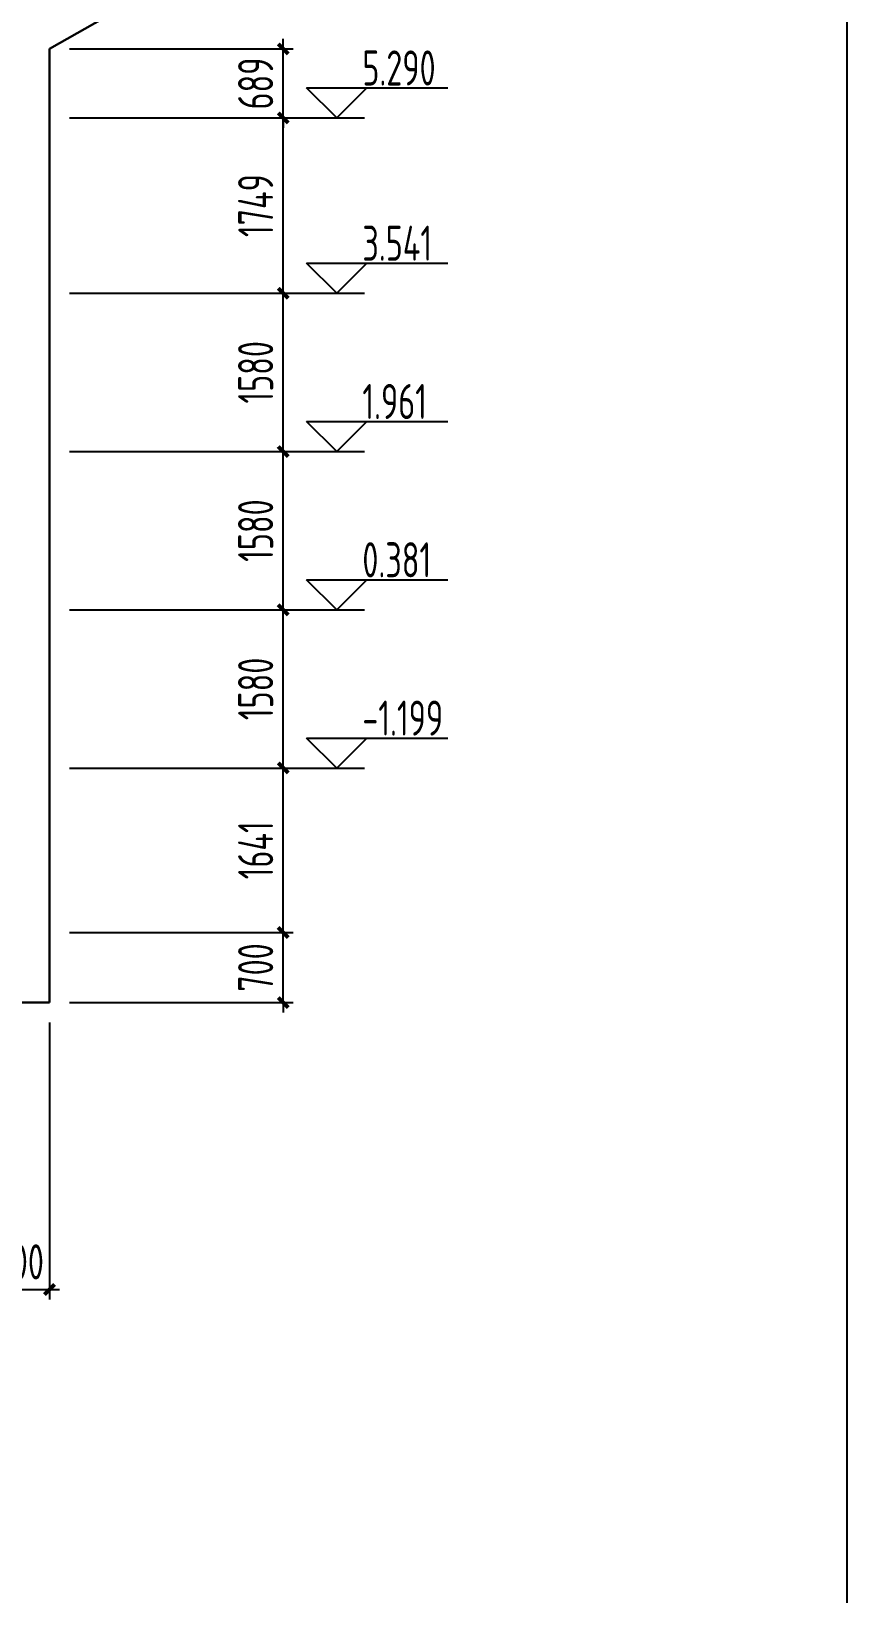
# Model space of a CAD drawing. Header units: millimetres. Extents: x -897614 to 191467, y -439928 to 101803.
# Drawn here: x -381432 to -373298, y -399716 to -384120 of the extents above; entities that cross this region are included whole.
import ezdxf

# ---------------------------------------------------------------- set-up
doc = ezdxf.new("R2010")
doc.units = ezdxf.units.MM
doc.header["$LTSCALE"] = 1000
doc.layers.add('DIM_ELEV', color=3, linetype='Continuous')
doc.layers.add('DIM_LEAD', color=3, linetype='Continuous')
doc.layers.add('DY', color=1, linetype='Continuous', plot=False)
doc.layers.add('WALL', color=6, linetype='Continuous', lineweight=30)
doc.styles.add('TSSD', font='tssdeng.shx', dxfattribs={"width": 0.7, "bigfont": 'tssdchn.shx'})
doc.dimstyles.new('TSD', dxfattribs={"dimtxt": 350, "dimasz": 100, "dimexe": 100, "dimexo": 200, "dimgap": 100, "dimtad": 1, "dimdec": 0, "dimzin": 0, "dimdsep": 46, "dimtxsty": 'TSSD', "dimblk": 'ARCHTICK', "dimcen": 0.09, "dimclrt": 7, "dimazin": 2, "dimtfac": 1, "dimtdec": 0, "dimtix": 1, "dimtmove": 2, "dimatfit": 3, "dimfxl": 0, "dimtolj": 1, "dimtzin": 0, "dimarcsym": 0})

# ---------------------------------------------------------------- blocks, each defined once
blk = doc.blocks.new('_ArchTick')
at = {"color": 0, "linetype": 'ByBlock', "const_width": 0.4}
blk.add_lwpolyline([(-0.5, -0.5), (0.5, 0.5)], dxfattribs=at)
blk = doc.blocks.new('*D1284')
at = {"layer": 'Defpoints', "color": 0, "transparency": 16777216}
for p in [(-381851, -393815, 0), (-381251, -393815, 0), (-381251, -396678)]:
    blk.add_point(p, dxfattribs=at)
at = {"layer": 'DIM_LEAD', "color": 0, "lineweight": -2, "transparency": 16777216}
for p, q in [((-381851, -394015), (-381851, -396778)), ((-381251, -394015), (-381251, -396778)), ((-381851, -396678), (-381951, -396678)), ((-381851, -396678), (-381251, -396678)), ((-381251, -396678), (-381151, -396678))]:
    blk.add_line(p, q, dxfattribs=at)
at = {"layer": 'DIM_LEAD', "color": 0, "lineweight": -2, "transparency": 16777216, "xscale": 100, "yscale": 100, "zscale": 100}
blk.add_blockref('_ArchTick', (-381851, -396678), dxfattribs=at)
at = {"layer": 'DIM_LEAD', "color": 0, "lineweight": -2, "transparency": 16777216, "xscale": 100, "yscale": 100, "zscale": 100, "rotation": 180}
blk.add_blockref('_ArchTick', (-381251, -396678), dxfattribs=at)
at = {"layer": 'DIM_LEAD', "color": 7, "transparency": 16777216, "insert": (-381551, -396403), "char_height": 350, "attachment_point": 5, "style": 'TSSD'}
blk.add_mtext('\\A1;600', dxfattribs=at)
blk = doc.blocks.new('*D1285')
at = {"layer": 'Defpoints', "color": 0, "transparency": 16777216}
for p in [(-381251, -393115, 0), (-378919, -393115), (-381251, -393815, 0)]:
    blk.add_point(p, dxfattribs=at)
at = {"layer": 'DIM_LEAD', "color": 0, "lineweight": -2, "transparency": 16777216}
for p, q in [((-378919, -393115), (-378919, -393015)), ((-381051, -393115), (-378819, -393115)), ((-378919, -393815), (-378919, -393115)), ((-381051, -393815), (-378819, -393815)), ((-378919, -393815), (-378919, -393915))]:
    blk.add_line(p, q, dxfattribs=at)
at = {"layer": 'DIM_LEAD', "color": 0, "lineweight": -2, "transparency": 16777216, "xscale": 100, "yscale": 100, "zscale": 100}
for p, rotation in [((-378919, -393115), 270), ((-378919, -393815), 90)]:
    blk.add_blockref('_ArchTick', p, dxfattribs=dict(at, rotation=rotation))
at = {"layer": 'DIM_LEAD', "color": 7, "transparency": 16777216, "insert": (-379194, -393465), "char_height": 350, "attachment_point": 5, "rotation": 90, "style": 'TSSD'}
blk.add_mtext('\\A1;700', dxfattribs=at)
blk = doc.blocks.new('*D1286')
at = {"layer": 'Defpoints', "color": 0, "transparency": 16777216}
for p in [(-381251, -391474, 0), (-378919, -391474), (-381251, -393115, 0)]:
    blk.add_point(p, dxfattribs=at)
at = {"layer": 'DIM_LEAD', "color": 0, "lineweight": -2, "transparency": 16777216}
for p, q in [((-381051, -391474), (-378819, -391474)), ((-378919, -393115), (-378919, -391474)), ((-381051, -393115), (-378819, -393115))]:
    blk.add_line(p, q, dxfattribs=at)
at = {"layer": 'DIM_LEAD', "color": 0, "lineweight": -2, "transparency": 16777216, "xscale": 100, "yscale": 100, "zscale": 100}
for p, rotation in [((-378919, -391474), 90), ((-378919, -393115), 270)]:
    blk.add_blockref('_ArchTick', p, dxfattribs=dict(at, rotation=rotation))
at = {"layer": 'DIM_LEAD', "color": 7, "transparency": 16777216, "insert": (-379194, -392295), "char_height": 350, "attachment_point": 5, "rotation": 90, "style": 'TSSD'}
blk.add_mtext('\\A1;1641', dxfattribs=at)
blk = doc.blocks.new('*D1287')
at = {"layer": 'Defpoints', "color": 0, "transparency": 16777216}
for p in [(-381251, -389894, 0), (-378919, -389894), (-381251, -391474, 0)]:
    blk.add_point(p, dxfattribs=at)
at = {"layer": 'DIM_LEAD', "color": 0, "lineweight": -2, "transparency": 16777216}
for p, q in [((-381051, -389894), (-378819, -389894)), ((-378919, -391474), (-378919, -389894)), ((-381051, -391474), (-378819, -391474))]:
    blk.add_line(p, q, dxfattribs=at)
at = {"layer": 'DIM_LEAD', "color": 0, "lineweight": -2, "transparency": 16777216, "xscale": 100, "yscale": 100, "zscale": 100}
for p, rotation in [((-378919, -389894), 90), ((-378919, -391474), 270)]:
    blk.add_blockref('_ArchTick', p, dxfattribs=dict(at, rotation=rotation))
at = {"layer": 'DIM_LEAD', "color": 7, "transparency": 16777216, "insert": (-379194, -390684), "char_height": 350, "attachment_point": 5, "rotation": 90, "style": 'TSSD'}
blk.add_mtext('\\A1;1580', dxfattribs=at)
blk = doc.blocks.new('*D1288')
at = {"layer": 'Defpoints', "color": 0, "transparency": 16777216}
for p in [(-381251, -388314, 0), (-378919, -388314), (-381251, -389894, 0)]:
    blk.add_point(p, dxfattribs=at)
at = {"layer": 'DIM_LEAD', "color": 0, "lineweight": -2, "transparency": 16777216}
for p, q in [((-381051, -388314), (-378819, -388314)), ((-378919, -389894), (-378919, -388314)), ((-381051, -389894), (-378819, -389894))]:
    blk.add_line(p, q, dxfattribs=at)
at = {"layer": 'DIM_LEAD', "color": 0, "lineweight": -2, "transparency": 16777216, "xscale": 100, "yscale": 100, "zscale": 100}
for p, rotation in [((-378919, -388314), 90), ((-378919, -389894), 270)]:
    blk.add_blockref('_ArchTick', p, dxfattribs=dict(at, rotation=rotation))
at = {"layer": 'DIM_LEAD', "color": 7, "transparency": 16777216, "insert": (-379194, -389104), "char_height": 350, "attachment_point": 5, "rotation": 90, "style": 'TSSD'}
blk.add_mtext('\\A1;1580', dxfattribs=at)
blk = doc.blocks.new('*D1289')
at = {"layer": 'Defpoints', "color": 0, "transparency": 16777216}
for p in [(-381251, -386734, 0), (-378919, -386734), (-381251, -388314, 0)]:
    blk.add_point(p, dxfattribs=at)
at = {"layer": 'DIM_LEAD', "color": 0, "lineweight": -2, "transparency": 16777216}
for p, q in [((-381051, -386734), (-378819, -386734)), ((-378919, -388314), (-378919, -386734)), ((-381051, -388314), (-378819, -388314))]:
    blk.add_line(p, q, dxfattribs=at)
at = {"layer": 'DIM_LEAD', "color": 0, "lineweight": -2, "transparency": 16777216, "xscale": 100, "yscale": 100, "zscale": 100}
for p, rotation in [((-378919, -386734), 90), ((-378919, -388314), 270)]:
    blk.add_blockref('_ArchTick', p, dxfattribs=dict(at, rotation=rotation))
at = {"layer": 'DIM_LEAD', "color": 7, "transparency": 16777216, "insert": (-379194, -387524), "char_height": 350, "attachment_point": 5, "rotation": 90, "style": 'TSSD'}
blk.add_mtext('\\A1;1580', dxfattribs=at)
blk = doc.blocks.new('*D1290')
at = {"layer": 'Defpoints', "color": 0, "transparency": 16777216}
for p in [(-381251, -384985, 0), (-378919, -384985), (-381251, -386734, 0)]:
    blk.add_point(p, dxfattribs=at)
at = {"layer": 'DIM_LEAD', "color": 0, "lineweight": -2, "transparency": 16777216}
for p, q in [((-381051, -384985), (-378819, -384985)), ((-378919, -386734), (-378919, -384985)), ((-381051, -386734), (-378819, -386734))]:
    blk.add_line(p, q, dxfattribs=at)
at = {"layer": 'DIM_LEAD', "color": 0, "lineweight": -2, "transparency": 16777216, "xscale": 100, "yscale": 100, "zscale": 100}
for p, rotation in [((-378919, -384985), 90), ((-378919, -386734), 270)]:
    blk.add_blockref('_ArchTick', p, dxfattribs=dict(at, rotation=rotation))
at = {"layer": 'DIM_LEAD', "color": 7, "transparency": 16777216, "insert": (-379194, -385860), "char_height": 350, "attachment_point": 5, "rotation": 90, "style": 'TSSD'}
blk.add_mtext('\\A1;1749', dxfattribs=at)
blk = doc.blocks.new('*D1291')
at = {"layer": 'Defpoints', "color": 0, "transparency": 16777216}
for p in [(-381251, -384296, 0), (-378919, -384296), (-381251, -384985, 0)]:
    blk.add_point(p, dxfattribs=at)
at = {"layer": 'DIM_LEAD', "color": 0, "lineweight": -2, "transparency": 16777216}
for p, q in [((-378919, -384296), (-378919, -384196)), ((-381051, -384296), (-378819, -384296)), ((-378919, -384985), (-378919, -384296)), ((-381051, -384985), (-378819, -384985)), ((-378919, -384985), (-378919, -385085))]:
    blk.add_line(p, q, dxfattribs=at)
at = {"layer": 'DIM_LEAD', "color": 0, "lineweight": -2, "transparency": 16777216, "xscale": 100, "yscale": 100, "zscale": 100}
for p, rotation in [((-378919, -384296), 270), ((-378919, -384985), 90)]:
    blk.add_blockref('_ArchTick', p, dxfattribs=dict(at, rotation=rotation))
at = {"layer": 'DIM_LEAD', "color": 7, "transparency": 16777216, "insert": (-379194, -384641), "char_height": 350, "attachment_point": 5, "rotation": 90, "style": 'TSSD'}
blk.add_mtext('\\A1;689', dxfattribs=at)

msp = doc.modelspace()

# ---------------------------------------------------------------- linework, layer by layer
at = {"layer": 'DIM_ELEV'}
for p, q in [((-378385.18903, -384985.43207), (-378685.18903, -384685.43207)), ((-378685.18903, -384685.43207), (-377276.39661, -384685.43207)), ((-378385.18903, -384985.43207), (-378085.18903, -384685.43207)), ((-378818.69202, -384985.43207), (-378109.2646, -384985.43207)), ((-378385.18903, -386734.43207), (-378685.18903, -386434.43207)), ((-378685.18903, -386434.43207), (-377276.39661, -386434.43207)), ((-378385.18903, -386734.43207), (-378085.18903, -386434.43207)), ((-378818.69202, -386734.43207), (-378109.2646, -386734.43207)), ((-378385.18903, -388314.43207), (-378685.18903, -388014.43207)), ((-378685.18903, -388014.43207), (-377276.39661, -388014.43207)), ((-378385.18903, -388314.43207), (-378085.18903, -388014.43207)), ((-378818.69202, -388314.43207), (-378109.2646, -388314.43207)), ((-378385.18903, -389894.43207), (-378685.18903, -389594.43207)), ((-378685.18903, -389594.43207), (-377276.39661, -389594.43207)), ((-378385.18903, -389894.43207), (-378085.18903, -389594.43207)), ((-378818.69202, -389894.43207), (-378109.2646, -389894.43207)), ((-378385.18903, -391474.43207), (-378685.18903, -391174.43207)), ((-378685.18903, -391174.43207), (-377276.39661, -391174.43207)), ((-378385.18903, -391474.43207), (-378085.18903, -391174.43207)), ((-378818.69202, -391474.43207), (-378109.2646, -391474.43207))]:
    msp.add_line(p, q, dxfattribs=at)
at = {"layer": 'DY'}
msp.add_lwpolyline([(-373297.95568, -415212.07111), (-447547.95568, -415212.07111), (-447547.95568, -373212.07111), (-373297.95568, -373212.07111)], close=True, dxfattribs=at)
at = {"layer": 'WALL'}
msp.add_line((-381250.56533, -393815.43207, 0), (-392320.56535, -393815.43207, 0), dxfattribs=at)
at = {"layer": 'WALL', "elevation": 0}
msp.add_lwpolyline([(-376839.58234, -383168.43207), (-379264.53493, -383168.43207), (-381250.56533, -384296.21362), (-381250.56533, -393815.43207)], dxfattribs=at)

# ---------------------------------------------------------------- texts
at = {"layer": 'DIM_ELEV', "style": 'TSSD', "width": 0.7}
for s, p in [('5.290', (-378129.66364, -384661.33702)), ('3.541', (-378129.66364, -386410.33702)), ('1.961', (-378129.66364, -387990.33702)), ('0.381', (-378129.66364, -389570.33702)), ('-1.199', (-378129.66364, -391150.33702))]:
    msp.add_text(s, height=350, dxfattribs=at).set_placement(p)

# ---------------------------------------------------------------- dimensions: what is measured, and where the dimension line sits
at = {"layer": 'DIM_LEAD'}
for base, p1, p2, picture, middle in [((-378918.69202, -384296.21361), (-381250.56533, -384985.43207, 0), (-381250.56533, -384296.21361, 0), '*D1291', (-379193.69202, -384640.82284)), ((-378918.69202, -384985.43207), (-381250.56533, -386734.43207, 0), (-381250.56533, -384985.43207, 0), '*D1290', (-379193.69202, -385859.93207)), ((-378918.69202, -386734.43207), (-381250.56533, -388314.43207, 0), (-381250.56533, -386734.43207, 0), '*D1289', (-379193.69202, -387524.43207)), ((-378918.69202, -388314.43207), (-381250.56533, -389894.43207, 0), (-381250.56533, -388314.43207, 0), '*D1288', (-379193.69202, -389104.43207)), ((-378918.69202, -389894.43207), (-381250.56533, -391474.43207, 0), (-381250.56533, -389894.43207, 0), '*D1287', (-379193.69202, -390684.43207)), ((-378918.69202, -391474.43207), (-381250.56533, -393115.43207, 0), (-381250.56533, -391474.43207, 0), '*D1286', (-379193.69202, -392294.93207)), ((-378918.69202, -393115.43207), (-381250.56533, -393815.43207, 0), (-381250.56533, -393115.43207, 0), '*D1285', (-379193.69202, -393465.43207))]:
    dim = msp.add_linear_dim(base=base, p1=p1, p2=p2, angle=90, dimstyle='TSD', dxfattribs=at)
    dim.commit()
    dim.dimension.update_dxf_attribs({"geometry": picture, "text_midpoint": middle})
dim = msp.add_linear_dim(base=(-381250.56533, -396678.19225), p1=(-381850.56534, -393815.43207, 0), p2=(-381250.56533, -393815.43207, 0), dimstyle='TSD', dxfattribs=at)
dim.commit()
dim.dimension.update_dxf_attribs({"geometry": '*D1284', "text_midpoint": (-381550.56534, -396403.19225)})

doc.saveas('drawing.dxf')
